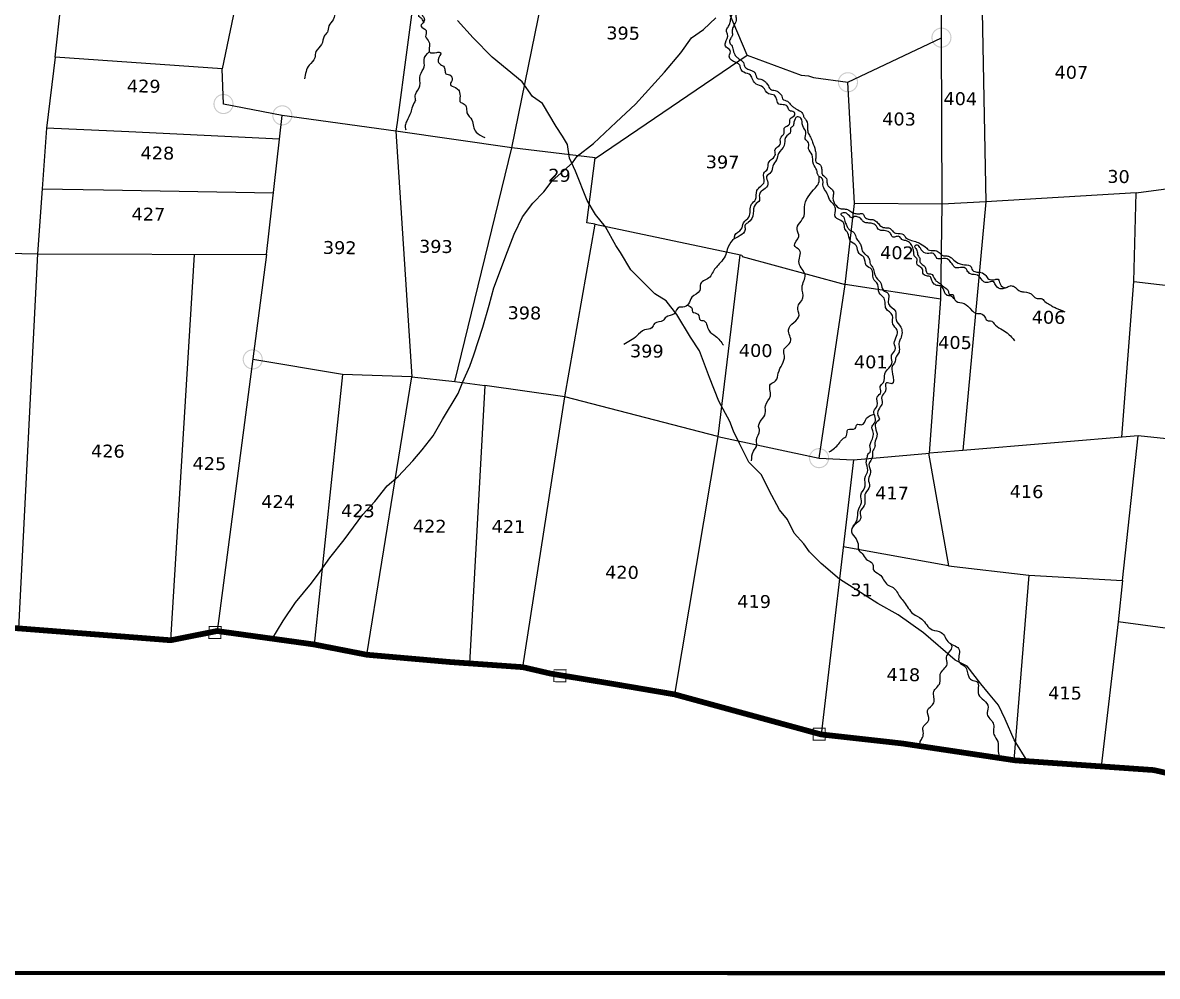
# Model space of a CAD drawing. Header units: inches. Extents: x 734614 to 757648, y 1633794 to 1657822.
# Drawn here: x 737836 to 739425, y 1633794 to 1635129 of the extents above; entities that cross this region are included whole.
import ezdxf
from ezdxf.enums import TextEntityAlignment as Align

# ---------------------------------------------------------------- set-up
doc = ezdxf.new("R2010")
doc.units = ezdxf.units.IN
doc.header["$MEASUREMENT"] = 0
doc.linetypes.add('ACAD_ISO02W100', pattern=[15, 12, -3])
for name, color, linetype in [('CART TRACK', 19, 'Continuous'), ('PLOT', 7, 'Continuous'), ('PLOT NO', 7, 'Continuous'), ('STRUCTURE', 5, 'Continuous'), ('TANKS-STREAM', 4, 'Continuous'), ('VILLAGE BOUNDRY', 5, 'Continuous'), ('VILLAGE STONES', 240, 'Continuous')]:
    doc.layers.add(name, color=color, linetype=linetype)
doc.styles.get("Standard").update_dxf_attribs({"font": 'verdana_0.ttf'})

msp = doc.modelspace()

# ---------------------------------------------------------------- hatches: boundary and pattern name
at = {"layer": 'VILLAGE STONES'}
h = msp.add_hatch(color=256, dxfattribs=at)
edge = h.paths.add_edge_path(flags=16)
edge.add_arc((739122.9, 1635108.1), 12.6, -0.753, 359.247)
edge = h.paths.add_edge_path()
edge.add_arc((739122.9, 1635108.1), 14.1, -0.753, 359.247)
h = msp.add_hatch(color=256, dxfattribs=at)
edge = h.paths.add_edge_path(flags=16)
edge.add_arc((738991.9, 1635045.7), 12.6, -0.753, 359.247)
edge = h.paths.add_edge_path()
edge.add_arc((738991.9, 1635045.7), 14.1, -0.753, 359.247)
h = msp.add_hatch(color=256, dxfattribs=at)
edge = h.paths.add_edge_path(flags=16)
edge.add_arc((738117.2, 1635015.2), 12.6, -0.753, 359.247)
edge = h.paths.add_edge_path()
edge.add_arc((738117.2, 1635015.2), 14.1, -0.753, 359.247)
h = msp.add_hatch(color=256, dxfattribs=at)
edge = h.paths.add_edge_path(flags=16)
edge.add_arc((738199.6, 1634999.3), 12.6, -0.753, 359.247)
edge = h.paths.add_edge_path()
edge.add_arc((738199.6, 1634999.3), 14.1, -0.753, 359.247)
h = msp.add_hatch(color=256, dxfattribs=at)
edge = h.paths.add_edge_path(flags=16)
edge.add_arc((738158.2, 1634657.6), 12.6, -0.753, 359.247)
edge = h.paths.add_edge_path()
edge.add_arc((738158.2, 1634657.6), 14.1, -0.753, 359.247)
h = msp.add_hatch(color=256, dxfattribs=at)
edge = h.paths.add_edge_path(flags=16)
edge.add_arc((738951.5, 1634519.3), 12.6, -0.753, 359.247)
edge = h.paths.add_edge_path()
edge.add_arc((738951.5, 1634519.3), 14.1, -0.753, 359.247)

# ---------------------------------------------------------------- linework, layer by layer
at = {"layer": 'CART TRACK'}
for points in [[(738184.8, 1634265.5), (738200.8, 1634291.5), (738218.1, 1634317.3), (738240.4, 1634344.3), (738252.4, 1634360.5), (738266.2, 1634379.6), (738286.3, 1634405.1), (738312.4, 1634440.5), (738329.4, 1634458.7), (738346.5, 1634480.6), (738362.1, 1634493.7), (738382.2, 1634515.4), (738395.3, 1634531.1), (738411, 1634550.7), (738424, 1634573.3), (738445.9, 1634609.8), (738452.3, 1634626.2), (738462.5, 1634647.9), (738468, 1634664.2), (738480.3, 1634702.9), (738489.2, 1634733.3), (738495.8, 1634757.9), (738514.9, 1634808.8), (738524.6, 1634833), (738536, 1634857.2), (738550.6, 1634876.3), (738566, 1634892.2), (738577.7, 1634907.7), (738606.1, 1634932.9), (738612.7, 1634942.4), (738635.7, 1634959.8), (738667.2, 1634989.9), (738694.2, 1635014.9), (738734.9, 1635059.6), (738757.9, 1635086.7), (738772.6, 1635107.9), (738789.6, 1635119.4), (738806.9, 1635135.8)], [(739243.9, 1634094.2), (739224.9, 1634125), (739211.9, 1634153.7), (739202.8, 1634173.2), (739189, 1634190), (739178.2, 1634203.4), (739159, 1634228.2), (739142.2, 1634236.5), (739097.6, 1634274.7), (739062.2, 1634299.8), (739033.8, 1634315.8), (738980.2, 1634349.8), (738954.6, 1634371.8), (738938.2, 1634388.3), (738929.9, 1634399.1), (738916.5, 1634414.2), (738907.3, 1634433.4), (738896.1, 1634446.9), (738881.5, 1634474.2), (738870.8, 1634495.8), (738853.2, 1634513.5), (738839.9, 1634539.6), (738831.7, 1634557.2), (738826.3, 1634570.6), (738811.1, 1634598.9), (738797.9, 1634632.2), (738783.8, 1634669.6), (738771.3, 1634688.9), (738752.2, 1634720.5), (738737.2, 1634739.6), (738721.4, 1634749.2), (738704.5, 1634766.2), (738687.8, 1634783), (738673.2, 1634807.2), (738666.8, 1634817.3), (738652.2, 1634843.3), (738638.1, 1634860.4), (738626.7, 1634880.3), (738610.3, 1634921.2), (738602.1, 1634939.4), (738599.1, 1634958.6), (738592.2, 1634970.4), (738583.2, 1634983.5), (738564.2, 1635015.7), (738550, 1635025.9), (738535.7, 1635046.2), (738493.5, 1635080.9), (738466.9, 1635107.9), (738444.8, 1635132.2)]]:
    msp.add_lwpolyline(points, dxfattribs=at)
at = {"layer": 'PLOT'}
for points in [[(737553.3, 1635971.3), (737549.3, 1635654), (737568.1, 1635388.3), (737569.1, 1635357.5), (737729.6, 1635349), (737855.3, 1635346.6), (738166.7, 1635311), (738115.5, 1635064.4), (737881.2, 1635080.7), (737869.3, 1634981.5), (737863.3, 1634896.3), (737856.5, 1634805.5), (737830, 1634280.9)], [(737881.2, 1635080.7), (737897.5, 1635224.9), (737855.3, 1635346.6)], [(738401.2, 1635295.2), (738360.4, 1634989.3), (738358.8, 1634977), (738199.6, 1634999.3)], [(738521.2, 1634953.9), (738586, 1635272.4), (738401.2, 1635295.2)], [(739395.6, 1634890.6), (739472.2, 1634901.1), (739473.6, 1635120.2), (739466.7, 1635290), (739317.1, 1635283.6), (739177.8, 1635265.6)], [(738850.9, 1635083.7), (738926.2, 1635055.7), (738936.8, 1635054.8), (738943.5, 1635052.2), (738991.9, 1635045.7), (739122.9, 1635108.1), (739123.6, 1635259), (738949.3, 1635256.2)], [(739123.6, 1635259), (739177.8, 1635265.6), (739185.2, 1634878.3), (739124, 1634874.8)], [(737735.2, 1635244.3), (737702.5, 1634808.6), (737856.5, 1634805.5)], [(738637.7, 1634939.1), (738850.9, 1635083.7), (738781.5, 1635246.9)], [(739124, 1634874.8), (739122.9, 1635108.1)], [(737856.5, 1634805.5), (738177.5, 1634804.4), (738199.6, 1634999.3), (738117.2, 1635015.2), (738115.5, 1635064.4)], [(738638, 1634847.1), (738841.6, 1634803.8), (738843.5, 1634803.4), (738843.8, 1634801.5), (738987.8, 1634762.3), (739001.3, 1634875.7), (738991.9, 1635045.7)], [(738195.8, 1634965.9), (737984.6, 1634976.2), (737869.3, 1634981.5)], [(738358.8, 1634977), (738380.9, 1634633.2), (738284.1, 1634636.3), (738158.2, 1634657.6)], [(738380.9, 1634633.2), (738441.3, 1634626.4), (738521.2, 1634953.9), (738358.8, 1634977)], [(738595.4, 1634605.3), (738638, 1634847.1), (738626.3, 1634848.8), (738637.8, 1634939.9), (738521.2, 1634953.9)], [(737863.3, 1634896.3), (737949.1, 1634894.8), (738187.3, 1634890.8)], [(739185.2, 1634878.3), (739152.7, 1634530.2), (739106.2, 1634526.2)], [(739375.5, 1634548.6), (739392.4, 1634766.8), (739395.6, 1634890.6), (739185.2, 1634878.3)], [(739121.9, 1634742.1), (739124, 1634874.8), (739001.3, 1634875.7)], [(738076.1, 1634804.7), (738043.2, 1634264.3)], [(738177.5, 1634804.4), (738108.2, 1634277.2)], [(738840.4, 1634804.1), (738809.8, 1634549.7), (738595.4, 1634605.3)], [(739774.7, 1634510.8), (739756.3, 1634723.6), (739392.4, 1634766.1)], [(738809.8, 1634549.7), (738951.5, 1634519.3), (738987.8, 1634762.3)], [(738999.8, 1634516.9), (739106.2, 1634526.2), (739121.9, 1634742.1), (738987.8, 1634762.3)], [(738284.1, 1634636.3), (738244.1, 1634258.4)], [(738317.9, 1634244), (738380.9, 1634633.2)], [(738441.3, 1634626.4), (738483.2, 1634621.1), (738461.7, 1634231.9)], [(738536.5, 1634226.6), (738595.4, 1634605.3), (738483.2, 1634621.1)], [(738809.8, 1634549.7), (738749, 1634188.5)], [(739376.3, 1634347.8), (739398.3, 1634550.5), (739152.7, 1634530.2)], [(739778.6, 1634431.6), (739774.7, 1634510.8), (739398.3, 1634550.5)], [(738951.5, 1634519.3), (738999.8, 1634516.9), (738954.3, 1634132.4)], [(739104.9, 1634526.1), (739132.6, 1634368.3), (738985.4, 1634395)], [(739132.6, 1634368.3), (739245.1, 1634355.2), (739224.4, 1634096.3)], [(739245.1, 1634355.2), (739376.3, 1634347.8), (739370.6, 1634289.9), (739346.6, 1634087.6)], [(739663.3, 1634034.1), (739662.2, 1634251.1), (739370.6, 1634289.9)]]:
    msp.add_lwpolyline(points, dxfattribs=at)
at = {"layer": 'STRUCTURE', "color": 5, "const_width": 5.82}
msp.add_lwpolyline([(734616.5, 1639305.7), (745691.2, 1639305.7), (745691.2, 1633796.6), (734616.5, 1633799.2)], close=True, dxfattribs=at)
at = {"layer": 'TANKS-STREAM'}
for points in [[(737891.4, 1635666.6), (737884.2, 1635657.6), (737882.2, 1635645.2), (737878.3, 1635640.5), (737877.3, 1635627.7), (737877.3, 1635620.8), (737881, 1635609.9), (737883.1, 1635586.9), (737898.2, 1635554.7), (737907.4, 1635538.1), (737908.8, 1635523.1), (737917, 1635514.1), (737912.3, 1635497.9), (737917.7, 1635482.5), (737917.7, 1635469.9), (737925.9, 1635462.2), (737925.3, 1635444.2), (737931.4, 1635428.5), (737929.2, 1635406.4), (737932.9, 1635392.3), (737926.2, 1635375.4), (737928.4, 1635364), (737920.1, 1635351.9), (737918.3, 1635326.8), (737912.4, 1635317), (737908.5, 1635303.4), (737899.9, 1635290.5), (737896.7, 1635275.6), (737888.4, 1635265.3), (737883.8, 1635240.5), (737874.6, 1635231.5), (737869.6, 1635213.7), (737860.8, 1635202.9), (737852.6, 1635184.6), (737847.1, 1635176.8), (737834.5, 1635155.9), (737824.2, 1635145.2), (737817.4, 1635130.7), (737806.6, 1635123.6), (737800.1, 1635111.1), (737791.6, 1635106.9), (737783.9, 1635089.3), (737776.8, 1635083.5), (737767.5, 1635070.3), (737756, 1635053.4), (737747.4, 1635038.8)], [(738833, 1634826.6), (738833.6, 1634831.6), (738842.5, 1634839.8), (738845.8, 1634848.9), (738853.3, 1634856.9), (738856.7, 1634874.8), (738862.5, 1634881.5), (738864.4, 1634893.9), (738874.5, 1634906.1), (738874.1, 1634918.2), (738879.2, 1634924), (738880.6, 1634932.8), (738890.2, 1634944.6), (738889.9, 1634951.6), (738897.1, 1634958.4), (738897.2, 1634967), (738902.6, 1634974.4), (738902.8, 1634981.6), (738910.2, 1634987), (738911.1, 1634994.3), (738917.6, 1635000.2), (738916.3, 1635004), (738910.1, 1635005.9), (738907.7, 1635010.9), (738903.2, 1635014), (738895.3, 1635015), (738888.9, 1635027.4), (738880.8, 1635029.6), (738872.8, 1635038.6), (738863.2, 1635043.2), (738858.5, 1635049), (738855.4, 1635055.8), (738845.9, 1635059.6), (738841.5, 1635065.2), (738840.5, 1635069.5), (738835.2, 1635073.1), (738825.7, 1635082), (738827.1, 1635090.1), (738821.1, 1635095), (738820.3, 1635101), (738823.4, 1635112.9), (738821.6, 1635118), (738824, 1635122.9), (738826.4, 1635128), (738827.9, 1635134.8), (738829.3, 1635141.2), (738828.8, 1635147.2), (738827.8, 1635151.1), (738828.8, 1635157.1), (738829.3, 1635164.3), (738827.1, 1635168.8), (738822.5, 1635172.1), (738823.8, 1635179.2), (738823.4, 1635186.1), (738820.6, 1635193.7), (738818.7, 1635201.1), (738818.7, 1635208.1), (738819.2, 1635213.9), (738815.5, 1635219.3), (738811.9, 1635225.7), (738813.8, 1635235.8), (738811.3, 1635241.9), (738806.5, 1635247.9), (738800.1, 1635251.7), (738797.7, 1635256.3), (738793.3, 1635256.6), (738786.6, 1635259.6), (738784.8, 1635264), (738780.5, 1635268.7), (738771.6, 1635271.6), (738768.9, 1635276.7), (738764.8, 1635282.3), (738760, 1635285.3), (738752.6, 1635287), (738750.4, 1635289.1), (738748, 1635296.2), (738741.7, 1635301.2), (738734.5, 1635302.5), (738727.7, 1635308), (738727.3, 1635313.2), (738718.9, 1635320.6), (738713.8, 1635326.8), (738711.9, 1635333.7), (738709.9, 1635336.6), (738704, 1635339.3), (738703.4, 1635343.7), (738702, 1635350.1), (738700.1, 1635355.7), (738696.4, 1635357.6), (738696, 1635364.4), (738695.4, 1635370), (738693.8, 1635373.3), (738691, 1635379.6), (738691.7, 1635385.9), (738689.9, 1635393.3), (738684, 1635406.4), (738678.3, 1635408.8), (738672.4, 1635412.5), (738667.9, 1635419.4), (738658.4, 1635425.7), (738649.9, 1635428.5), (738640.4, 1635435.6), (738631.4, 1635436.7), (738621.6, 1635443.3), (738615.2, 1635449.8), (738608, 1635447.8), (738601.5, 1635451.5), (738595.1, 1635459), (738581.6, 1635461.8), (738578.4, 1635468.7), (738573, 1635473.1), (738562.8, 1635474.9), (738557.9, 1635476.4), (738553.2, 1635484.9), (738543.9, 1635489.4), (738539.7, 1635489.3), (738530.8, 1635502.7), (738523.1, 1635501.1), (738514.4, 1635505.7), (738512.9, 1635511.4), (738506.4, 1635514.1), (738501.3, 1635513.5), (738492.9, 1635526.1), (738482.1, 1635528.8), (738477.8, 1635536.3), (738468.7, 1635538.6), (738463.6, 1635542.8), (738453.6, 1635544.2), (738440.9, 1635547.5), (738430.7, 1635552.1), (738423, 1635558), (738403.1, 1635572.1), (738392.2, 1635571.8), (738385.6, 1635578), (738375.8, 1635579.5), (738369, 1635583.2), (738361.8, 1635589.8), (738362.2, 1635586.7), (738363, 1635582.8), (738360.9, 1635579.3), (738363.3, 1635576.2), (738364.6, 1635567.7), (738366.5, 1635564.3), (738371.4, 1635550.6), (738371.4, 1635544.7), (738371.8, 1635538), (738368.9, 1635531.9), (738367.7, 1635522.5), (738363.1, 1635517.9), (738362.8, 1635504.3), (738358.9, 1635496.9), (738356.7, 1635486.6), (738355.7, 1635478.5), (738355.1, 1635455.7), (738352.6, 1635442.3), (738348.2, 1635431.9), (738351, 1635423.3), (738346.7, 1635410.3), (738349.4, 1635399.8), (738345.4, 1635390.9), (738346.9, 1635379.3), (738341.8, 1635367.1), (738343.5, 1635353.6), (738337.2, 1635329.9), (738333.5, 1635320.2), (738333.6, 1635316.4), (738329.4, 1635304.4), (738327.8, 1635290.1), (738321.7, 1635275.8), (738317.3, 1635266.7), (738313.4, 1635258.4), (738313.7, 1635255), (738321, 1635250.6), (738323.5, 1635244.7), (738323.8, 1635237.8), (738329.5, 1635234.4), (738333.1, 1635232.9), (738335.4, 1635230.8), (738336.5, 1635226.2), (738338.5, 1635221.9), (738340.8, 1635218.3), (738343.9, 1635215.2), (738348.3, 1635213.3), (738352.6, 1635209.1), (738360, 1635196.3), (738367, 1635189.5), (738370.1, 1635186.7), (738370.4, 1635183.5), (738369.2, 1635181.6), (738372.5, 1635179.5), (738373.4, 1635177.4), (738375.2, 1635176.3), (738377.3, 1635171.7), (738378.2, 1635167), (738380.7, 1635164.9), (738382.4, 1635163.8), (738385.8, 1635162.3), (738388.6, 1635161.6), (738393.2, 1635160.3), (738394.8, 1635157.5), (738395.9, 1635154.7), (738396.3, 1635148.6), (738396.3, 1635144.1), (738395.2, 1635141.8), (738398.1, 1635135.6), (738397.9, 1635130.5), (738393.8, 1635124.6), (738401, 1635118), (738400.3, 1635109.7), (738405, 1635102.5), (738405.5, 1635093.8), (738405.6, 1635088.2), (738415.9, 1635087.4), (738421.2, 1635087.2), (738418, 1635077.1), (738419.2, 1635072.2), (738423.6, 1635069.1), (738425.3, 1635068), (738427.4, 1635062.5), (738428.7, 1635057.6), (738432, 1635056.5), (738434.1, 1635055.9), (738437.3, 1635048.6), (738435, 1635042.6), (738442.3, 1635038.1), (738447.1, 1635033.5), (738448.4, 1635023.7), (738448.4, 1635018.5), (738454.4, 1635015), (738457.1, 1635011.4), (738458.3, 1635003), (738465.1, 1634992.9), (738467.2, 1634983.9), (738471.3, 1634976), (738483.2, 1634968.2)], [(738760.5, 1635377.8), (738755.8, 1635381.9), (738750.5, 1635384.5), (738746.1, 1635392.2), (738737.9, 1635399.8), (738733.7, 1635406.4), (738731.5, 1635417.1), (738724.2, 1635426.1), (738721.7, 1635440.2), (738717.5, 1635444.1), (738715.9, 1635449.7), (738714.9, 1635456.6), (738713.4, 1635464.2), (738711.6, 1635469.3), (738711.5, 1635473.9), (738705.8, 1635478.4), (738703.5, 1635483.8), (738701.1, 1635492.2), (738697.7, 1635496.2), (738693.2, 1635500.6), (738690.2, 1635504.2), (738685, 1635505.9), (738680, 1635508.7), (738676.1, 1635512.6), (738672.4, 1635518.3), (738665.9, 1635522.1), (738659.5, 1635521.6), (738652.6, 1635524.2), (738648.1, 1635526.9), (738643.7, 1635528.3), (738637.7, 1635527.6), (738632.2, 1635525.7), (738623.7, 1635528.4), (738617.2, 1635528.8), (738611.6, 1635527.8), (738605.2, 1635527.6), (738602, 1635528.6), (738596.8, 1635531), (738593.2, 1635533.1), (738586.2, 1635532.6), (738580.6, 1635529.6), (738576.3, 1635532.3), (738565.6, 1635534.3), (738556.7, 1635532.4), (738552.1, 1635533.5), (738546, 1635536.6), (738533, 1635533.7), (738522.3, 1635537.7), (738514, 1635534.9), (738507.6, 1635536.3), (738503, 1635538.5), (738496.6, 1635536.8), (738493.9, 1635535.3), (738489.3, 1635535.5), (738491, 1635532.7), (738495.4, 1635530.6), (738497.9, 1635529), (738501, 1635525.7), (738503.4, 1635522.1), (738504, 1635520.7), (738507.1, 1635519.5), (738511.2, 1635518.3), (738516.1, 1635513), (738519.2, 1635510.2), (738525, 1635509.7), (738528.6, 1635508.7), (738534, 1635506.4), (738536.6, 1635501.5), (738539.7, 1635496.6), (738544.8, 1635496.1), (738550.5, 1635495.3), (738557.2, 1635486.3), (738557.9, 1635482.5), (738563.7, 1635481.6), (738567.2, 1635481.7), (738571, 1635481.6), (738573.7, 1635479.6), (738577.7, 1635476.4), (738579.1, 1635474.2), (738582.6, 1635471.3), (738585.8, 1635469), (738590, 1635467.2), (738594.5, 1635466.3), (738600, 1635461.3), (738604.5, 1635456.6), (738607.7, 1635455.6), (738611.2, 1635456.4), (738614.6, 1635456.3), (738619.7, 1635452.5), (738625.8, 1635448.3), (738629.1, 1635446.8), (738632, 1635442.4), (738640.3, 1635442.8), (738643.8, 1635442.8), (738652, 1635436.8), (738655.8, 1635432), (738662, 1635431), (738668.8, 1635428.9), (738672.7, 1635425.4), (738677, 1635421.4), (738677.1, 1635418.3), (738677.6, 1635417), (738681.4, 1635416.5), (738684.7, 1635416.4), (738686.2, 1635415.2), (738690.6, 1635408.7), (738696.7, 1635404.2), (738698.4, 1635395.9), (738698.7, 1635390.1), (738698.3, 1635382.9), (738701.9, 1635372.3), (738701.6, 1635361.6), (738708.4, 1635354), (738709.7, 1635344.7), (738714.1, 1635342.2), (738720.1, 1635329.8), (738728.1, 1635322.5), (738732.6, 1635316.7), (738733.8, 1635311.8), (738742.8, 1635307), (738751, 1635300.3), (738752.5, 1635296.2), (738758.6, 1635294.6), (738770.1, 1635288.6), (738771.8, 1635284.7), (738784.6, 1635273.9), (738788.9, 1635271), (738790.8, 1635265.4), (738797.7, 1635263), (738803.1, 1635260.3), (738812.4, 1635250.9), (738817.9, 1635245), (738820.5, 1635236), (738820.6, 1635224.7), (738825.8, 1635214.8), (738824.9, 1635202.8), (738829, 1635192.3), (738829.4, 1635182), (738833.4, 1635172.3), (738835.5, 1635158.5), (738835.3, 1635147.7), (738835.1, 1635142), (738835.2, 1635135.9), (738835.5, 1635133.9), (738832.7, 1635126.4), (738830.4, 1635121.1), (738829.7, 1635116.2), (738829.9, 1635110.6), (738827.2, 1635106.7), (738826.4, 1635100.8), (738829.8, 1635096.4), (738830.7, 1635092.6), (738831.8, 1635088.4), (738833.4, 1635084.4), (738836.8, 1635080.5), (738838.5, 1635078.9), (738843.5, 1635075.5), (738845.6, 1635073.1), (738846.6, 1635069.4), (738848.8, 1635065.8), (738860.5, 1635060.2), (738861.8, 1635058.8), (738865, 1635051), (738867.7, 1635050.3), (738871.5, 1635049.6), (738874.6, 1635047.6), (738877.7, 1635044.5), (738881.3, 1635039), (738883.3, 1635036), (738886.2, 1635034.7), (738890.1, 1635034.2), (738892.7, 1635033.1), (738895.8, 1635030.5), (738899.3, 1635026.1), (738900.4, 1635022.3), (738907.3, 1635019), (738912.4, 1635013.6), (738916.3, 1635010.4), (738919.7, 1635008), (738927.5, 1635003.1), (738929, 1635000.2), (738930.9, 1634995.8), (738933.6, 1634992.3), (738935.2, 1634981), (738936.4, 1634974.4), (738939.5, 1634968.8), (738942.2, 1634961.8), (738946.2, 1634950.3), (738947, 1634943.7), (738946.6, 1634937.9), (738946.9, 1634934.3), (738952.1, 1634930.9), (738954.4, 1634927.6), (738955, 1634924.9), (738955.5, 1634921.8), (738955.4, 1634918.3), (738961.7, 1634910.7), (738962.7, 1634904.3), (738964.2, 1634900.3), (738967.6, 1634897.5), (738970.1, 1634895.2), (738971.7, 1634889.1), (738971, 1634885.7), (738981, 1634868.9), (738986.4, 1634868.2), (738993, 1634866.7), (738998.7, 1634862.8), (739004.4, 1634861.6), (739008.5, 1634861.6), (739012.8, 1634861.5), (739015.2, 1634857), (739018, 1634855), (739022.4, 1634853.6), (739026.7, 1634853.3), (739032.2, 1634850.2), (739036.8, 1634845.2), (739042.9, 1634842.1), (739048.9, 1634841.8), (739053, 1634839.2), (739055.2, 1634836.3), (739059.6, 1634834.2), (739069.6, 1634832.6), (739072.6, 1634828.4), (739078.8, 1634824.8), (739086.4, 1634822.5), (739093.7, 1634819.4), (739102.2, 1634813.2), (739104.4, 1634811.2), (739112.8, 1634810.1), (739118.3, 1634808.4), (739122.9, 1634804.2), (739126.7, 1634802.6), (739130.6, 1634802.4), (739132.6, 1634802.1), (739136.9, 1634799.6), (739144, 1634793.7), (739155.4, 1634790.2), (739164.4, 1634787.3), (739165.6, 1634783.8), (739171.1, 1634780.1), (739176, 1634779.7), (739184.1, 1634776.1), (739187.8, 1634771), (739190.7, 1634769.4), (739198, 1634769.5), (739202.3, 1634769.7), (739204.9, 1634763.2), (739213.1, 1634758), (739219.5, 1634760.8), (739223.6, 1634759.9), (739234.2, 1634752.8), (739238.8, 1634752.2), (739251.1, 1634747.1), (739257, 1634742.8), (739262.4, 1634743), (739267.8, 1634738.6), (739274.3, 1634734.6), (739277.9, 1634732.2), (739283.8, 1634729.4), (739295.7, 1634724)], [(738397.4, 1635129.7), (738393.4, 1635136), (738391, 1635137.7), (738391, 1635141.6), (738391.4, 1635145.6), (738391.3, 1635149.3), (738390.8, 1635155.7), (738389.6, 1635158.7), (738383.1, 1635159.6), (738379.3, 1635160.7), (738374.5, 1635164.9), (738374.2, 1635169.4), (738370.9, 1635174.1), (738368, 1635175.5), (738366.5, 1635178.7), (738365.8, 1635184.7), (738363.6, 1635188.9), (738358.7, 1635191.1), (738353.9, 1635194.4), (738350.4, 1635200.5), (738347.8, 1635206.6), (738344.2, 1635211.9), (738337.4, 1635214), (738332.3, 1635220.1), (738331.9, 1635224.5), (738330.6, 1635228.2), (738325.5, 1635230.9), (738320, 1635232.5), (738316.5, 1635236.7), (738316.4, 1635244.9), (738314, 1635250.3), (738311.2, 1635251.1), (738310.1, 1635247.9), (738311.1, 1635244.3), (738309.8, 1635240.8), (738308.8, 1635238.4), (738307.3, 1635235.4), (738303.7, 1635232.6), (738301.3, 1635228), (738301, 1635225.3), (738303.5, 1635218.9), (738302.5, 1635214.9), (738299.1, 1635209.3), (738297, 1635204.5), (738297.8, 1635195.5), (738292, 1635187.4), (738291.5, 1635181), (738285.4, 1635176.9), (738284.4, 1635169.4), (738279.9, 1635162.3), (738279.1, 1635155.5), (738275, 1635148.2), (738270.9, 1635133.2), (738264.9, 1635124.5), (738262.7, 1635115.7), (738258.3, 1635110.2), (738254.7, 1635098.7), (738246.7, 1635088.6), (738245.1, 1635080), (738237.2, 1635069.6), (738230.6, 1635050.4)], [(738386.3, 1635020.7), (738386.1, 1635028.5), (738392.4, 1635040.8), (738392.6, 1635055.6), (738398.5, 1635067.4), (738398.1, 1635077), (738405.4, 1635088.5)], [(738386.3, 1635020.7), (738381.8, 1635011.6), (738379.4, 1635003.4), (738374, 1634991.2), (738371.8, 1634985.1), (738372.5, 1634979)], [(738999.3, 1634424), (739005.5, 1634436.7), (739006.1, 1634445.6), (739010.8, 1634457.2), (739010, 1634467.4), (739016.1, 1634480.5), (739015.7, 1634491), (739019.8, 1634502.4), (739017.5, 1634513.7), (739019, 1634520.1), (739020.6, 1634525.6), (739022.8, 1634527.9), (739022.7, 1634536.9), (739024.6, 1634542.4), (739027.4, 1634550.5), (739026.7, 1634557.6), (739025.2, 1634562.7), (739028.7, 1634567.8), (739030.1, 1634576.1), (739028.3, 1634585), (739032.9, 1634592.8), (739032.9, 1634605), (739038.2, 1634611.7), (739037.1, 1634619.7), (739041.7, 1634625.3), (739043.5, 1634637.3), (739049.1, 1634645.4), (739053.8, 1634654.3), (739053, 1634663.6), (739058.2, 1634671), (739056.8, 1634680.3), (739060.1, 1634690.1), (739060.8, 1634698.7), (739054.8, 1634707), (739054.1, 1634719.1), (739045.4, 1634728.8), (739042.6, 1634743.2), (739035.6, 1634751), (739033.6, 1634762.5), (739027.5, 1634770.6), (739025, 1634783.8), (739017.6, 1634789.1), (739014.1, 1634800.6), (739007.4, 1634805.7), (739003.5, 1634816.9), (738995.1, 1634823.8), (738991.8, 1634834.5), (738987.6, 1634840.4), (738986.2, 1634848.1), (738974.2, 1634857.7), (738974.5, 1634868.7), (738966.3, 1634881.4), (738961.7, 1634891.9), (738957.2, 1634899.7), (738955.8, 1634910.9), (738950.6, 1634914.6), (738948.1, 1634922.7), (738943.6, 1634931), (738941.6, 1634944.2), (738936.8, 1634952.6), (738936.8, 1634960.8), (738932, 1634966.4), (738933.1, 1634975.6), (738928.6, 1634984.5), (738925.9, 1634995.3), (738920.8, 1634997.3), (738916.3, 1634989.8), (738914.6, 1634984), (738911.4, 1634981.2), (738911.6, 1634977), (738904.6, 1634968.3), (738902.7, 1634957), (738894.7, 1634946), (738891.8, 1634936.9), (738886.7, 1634928.3), (738884.1, 1634919.6), (738877.8, 1634913.5), (738879.9, 1634905.3), (738876, 1634896.9), (738869, 1634891.5), (738867.8, 1634884.9), (738867.9, 1634880.3), (738861.8, 1634874.2), (738859.2, 1634862.1), (738852.3, 1634849.2), (738848, 1634845.9), (738847.9, 1634839.5), (738840.8, 1634830.9), (738830.2, 1634824.5), (738822.9, 1634811.6), (738819.8, 1634802.3), (738813.1, 1634792.7), (738802.9, 1634780.4), (738798.6, 1634772.9), (738785.5, 1634763.4), (738784.3, 1634754), (738773.3, 1634744.5), (738768.6, 1634735.6), (738760.5, 1634730.6), (738755.8, 1634730.8), (738748.3, 1634721.5), (738737.1, 1634716.7), (738732.9, 1634711.9), (738721, 1634707.8), (738717, 1634701.7), (738707, 1634698.9), (738696.3, 1634690.6), (738677.9, 1634678.4)], [(738856.9, 1634515.5), (738859.6, 1634529.1), (738864.3, 1634538), (738863.7, 1634545.4), (738868.1, 1634557.8), (738866.8, 1634563.8), (738876.1, 1634581.9), (738876.3, 1634592.7), (738883.3, 1634606.4), (738883.6, 1634622.9), (738890.6, 1634627.5), (738894.3, 1634638.5), (738902.9, 1634662.6), (738902.1, 1634670.6), (738911.6, 1634682.7), (738908.6, 1634698.9), (738923.4, 1634719.7), (738921.5, 1634730.4), (738928.8, 1634743.6), (738927.6, 1634758.4), (738931.9, 1634775.9), (738923.4, 1634792.3), (738923.9, 1634810.6), (738916.9, 1634817.3), (738923.2, 1634829.7), (738920.6, 1634839.3), (738930.5, 1634858.8), (738930.9, 1634870.6), (738946.3, 1634898), (738950.8, 1634904.3), (738951.5, 1634913.8)], [(739141.5, 1634741.5), (739135.4, 1634746.4), (739131, 1634747.1), (739127.1, 1634752.2), (739122.2, 1634760.2), (739116.6, 1634761.2), (739111.8, 1634764.1), (739109.4, 1634768.2), (739107.5, 1634773.3), (739101.8, 1634774.4), (739096.9, 1634778.3), (739096.6, 1634782.7), (739093, 1634787.1), (739088.8, 1634790.6), (739088.5, 1634794.7), (739088.3, 1634799.1), (739084.8, 1634802.4), (739084.4, 1634804.5), (739083.6, 1634810.5), (739082.7, 1634813.7), (739079.6, 1634819.8), (739072.8, 1634824), (739067.3, 1634825.7), (739063.3, 1634829.8), (739058.3, 1634829.1), (739054.3, 1634829.1), (739051.7, 1634833.7), (739048.4, 1634836.6), (739040.5, 1634838.2), (739036.1, 1634838.8), (739030.1, 1634846.1), (739024.2, 1634848.3), (739018.5, 1634848.8), (739013.3, 1634850.5), (739010, 1634854.7), (739004.9, 1634857.1), (739000.6, 1634857.5), (738999, 1634856.2), (738992.3, 1634860.1), (738989.7, 1634862.3), (738983.7, 1634862.3), (738981.8, 1634861.1), (738984.8, 1634858), (738986.7, 1634855.1), (738987.7, 1634851.2), (738989.8, 1634845.5), (738992.1, 1634841.4), (738995.5, 1634838), (738999.1, 1634836.2), (739003, 1634829.1), (739004.4, 1634825.8), (739007.9, 1634821.2), (739010.6, 1634816.1), (739011.4, 1634811.3), (739015.3, 1634805.4), (739018.3, 1634802.9), (739021.8, 1634798.5), (739023.2, 1634791.5), (739026.2, 1634786.8), (739028.7, 1634779.5), (739031.5, 1634772.3), (739038.4, 1634763.6), (739041.5, 1634754.2), (739048.1, 1634749.9), (739048.7, 1634735.3), (739058.4, 1634725), (739059.3, 1634712.9), (739066, 1634702.8), (739065.8, 1634687), (739063.7, 1634681.9), (739062.9, 1634666.1), (739059, 1634660.4), (739057.8, 1634653.7), (739054.2, 1634648.8), (739054.5, 1634637.1), (739053.2, 1634623.4), (739045.7, 1634624.9), (739044.6, 1634613.4), (739039.2, 1634605.5), (739039.9, 1634596.4), (739035.9, 1634589.5), (739034, 1634579), (739035.9, 1634574.1), (739031.4, 1634569.3), (739030.3, 1634562), (739032.6, 1634550.3), (739029.5, 1634540.8), (739029.8, 1634535.6), (739026.4, 1634528.5), (739026.5, 1634521.8), (739021.3, 1634510.3), (739023.7, 1634499.5), (739020.5, 1634489.9), (739022.3, 1634479.5), (739016.4, 1634470.4), (739014.7, 1634453), (739009.2, 1634444.3), (739009.6, 1634434.1), (739000.6, 1634425.5), (738996.9, 1634416), (739003.3, 1634406.1), (739006.3, 1634396.9), (739006.9, 1634391.1), (739012, 1634385.7), (739017.4, 1634377.8), (739025, 1634373), (739027.2, 1634369.1), (739027.3, 1634363.6), (739036.1, 1634356.4), (739047.4, 1634342), (739055.2, 1634338.1), (739064.9, 1634324.8), (739070.7, 1634317.8), (739083, 1634301.6), (739095.2, 1634293.9), (739110.1, 1634279), (739122.7, 1634275.2), (739133.6, 1634260.9), (739147.9, 1634251.1), (739147.7, 1634233.8), (739156.4, 1634227.1), (739161.1, 1634213.1), (739165, 1634208.9), (739172.7, 1634205.9), (739174.9, 1634188.4), (739182.3, 1634180.5), (739188.2, 1634170.4), (739186.8, 1634160.7), (739195.3, 1634148.1), (739196.3, 1634132.3), (739201.7, 1634122.5), (739202.2, 1634108.3), (739205.2, 1634099.2)], [(739212.8, 1634758), (739207.6, 1634756.4), (739199.3, 1634760.5), (739196.4, 1634766), (739184.5, 1634765.2), (739180, 1634768.5), (739173.5, 1634775.4), (739163.5, 1634777.2), (739159.1, 1634781.8), (739156.2, 1634785.4), (739149.4, 1634786.1), (739141.1, 1634786.8), (739138.7, 1634790.2), (739135, 1634794.5), (739132.9, 1634797.1), (739122.8, 1634798.4), (739117, 1634799.1), (739111.8, 1634806), (739102.8, 1634805.8), (739095.2, 1634810.2), (739092.8, 1634814.5), (739087.6, 1634817.7), (739085.3, 1634815.5), (739087.8, 1634811.7), (739089.4, 1634804.9), (739090.5, 1634802.3), (739092, 1634800.5), (739092.8, 1634794.4), (739096, 1634790.5), (739100.3, 1634786.5), (739101.3, 1634781.1), (739104.8, 1634777.4), (739107.4, 1634777.4), (739114.5, 1634768.5), (739117.6, 1634765.9), (739122.3, 1634762.9), (739123.9, 1634761.1), (739132.7, 1634752.6), (739133.8, 1634748.7), (739138.4, 1634748.5), (739140.8, 1634743.3), (739143.4, 1634739.1), (739154.5, 1634735.8), (739165, 1634726.6), (739173.3, 1634721.9), (739177.6, 1634721.9), (739184.4, 1634715.4), (739185.5, 1634713.2), (739189.4, 1634711.5), (739193.5, 1634711), (739196.5, 1634707.6), (739206.1, 1634700.4), (739214.9, 1634694.8), (739220.8, 1634688.9), (739225.4, 1634683.8)], [(738767.1, 1634733.6), (738773.5, 1634728.4), (738774.2, 1634724.4), (738781.8, 1634721), (738785.2, 1634712.4), (738789, 1634712), (738797, 1634698.3), (738806.4, 1634690), (738817.6, 1634677.3)], [(738965.4, 1634528), (738979.2, 1634539.5), (738984.1, 1634546), (738989.9, 1634550.8), (738991.9, 1634559.3), (739002.1, 1634560.9), (739004.7, 1634566.4), (739010.6, 1634566.1), (739018.1, 1634575.1), (739028.6, 1634581.1)], [(739092.7, 1634116.1), (739093.3, 1634122.6), (739096.4, 1634128.2), (739097.4, 1634136.2), (739096.9, 1634141.6), (739105.2, 1634153), (739103.3, 1634165.7), (739112.3, 1634176.6), (739112, 1634192.3), (739120.7, 1634204.4), (739121.3, 1634217), (739130.8, 1634230.7), (739130.1, 1634240.7), (739134.3, 1634248.2), (739137.7, 1634255.4), (739136, 1634259.2)]]:
    msp.add_spline(points, degree=3, dxfattribs=at)
at = {"layer": 'VILLAGE BOUNDRY', "linetype": 'ACAD_ISO02W100', "ltscale": 2, "const_width": 8}
msp.add_lwpolyline([(739570.1, 1634048.9), (739420.1, 1634082.5), (739226.1, 1634096.1), (739067.7, 1634119.8), (738954.3, 1634132.4), (738749, 1634188.5), (738659.8, 1634203.7), (738575.8, 1634217.5), (738536.5, 1634226.6), (738434.7, 1634233.8), (738317.9, 1634244), (738244.1, 1634258.4), (738108.2, 1634277.2), (738043.2, 1634264.3), (737829, 1634281), (737692.4, 1634287.3), (737659.8, 1634288.8), (737567.3, 1634297.5), (737485.6, 1634299.3), (737474.1, 1634251.2), (737450.7, 1634162.7)], dxfattribs=at)
at = {"layer": 'VILLAGE STONES', "const_width": 1.35}
for points in [[(738097, 1634283.6), (738113.9, 1634283.4), (738113.6, 1634266.6), (738096.8, 1634266.8)], [(738580.2, 1634223.1), (738597, 1634222.9), (738596.8, 1634206.1), (738579.9, 1634206.3)], [(738943.4, 1634141.3), (738960.2, 1634141), (738960, 1634124.2), (738943.1, 1634124.4)]]:
    msp.add_lwpolyline(points, close=True, dxfattribs=at)

# ---------------------------------------------------------------- texts
at = {"layer": 'PLOT NO'}
for s, p in [('395', (738677, 1635114.5)), ('407', (739304.9, 1635059.6)), ('429', (738005.5, 1635040.3)), ('404', (739149.3, 1635022.7)), ('403', (739063.5, 1634994.3)), ('428', (738024.7, 1634946.6)), ('397', (738816.3, 1634934)), ('29', (738587.8, 1634915.4)), ('30', (739370.9, 1634913.7)), ('427', (738012.1, 1634861)), ('392', (738280, 1634814.1)), ('393', (738414.7, 1634815.8)), ('402', (739060.6, 1634807)), ('398', (738538.7, 1634722.7)), ('406', (739272.9, 1634716.6)), ('405', (739141.9, 1634681.3)), ('399', (738710.2, 1634669.3)), ('400', (738862.7, 1634670.1)), ('401', (739023.9, 1634654.1)), ('426', (737955.3, 1634529.2)), ('425', (738097.5, 1634511.8)), ('417', (739053.7, 1634470.5)), ('416', (739242.1, 1634472.6)), ('424', (738193.7, 1634458.4)), ('423', (738305.5, 1634445.6)), ('422', (738406.1, 1634424.1)), ('421', (738516.4, 1634423.6)), ('420', (738675.4, 1634359.5)), ('31', (739011.1, 1634334.8)), ('419', (738860.5, 1634318.7)), ('418', (739069.5, 1634216.2)), ('415', (739296, 1634190.5))]:
    msp.add_text(s, height=18, rotation=359.247, dxfattribs=at).set_placement(p, align=Align.MIDDLE_CENTER)

doc.saveas('drawing.dxf')
